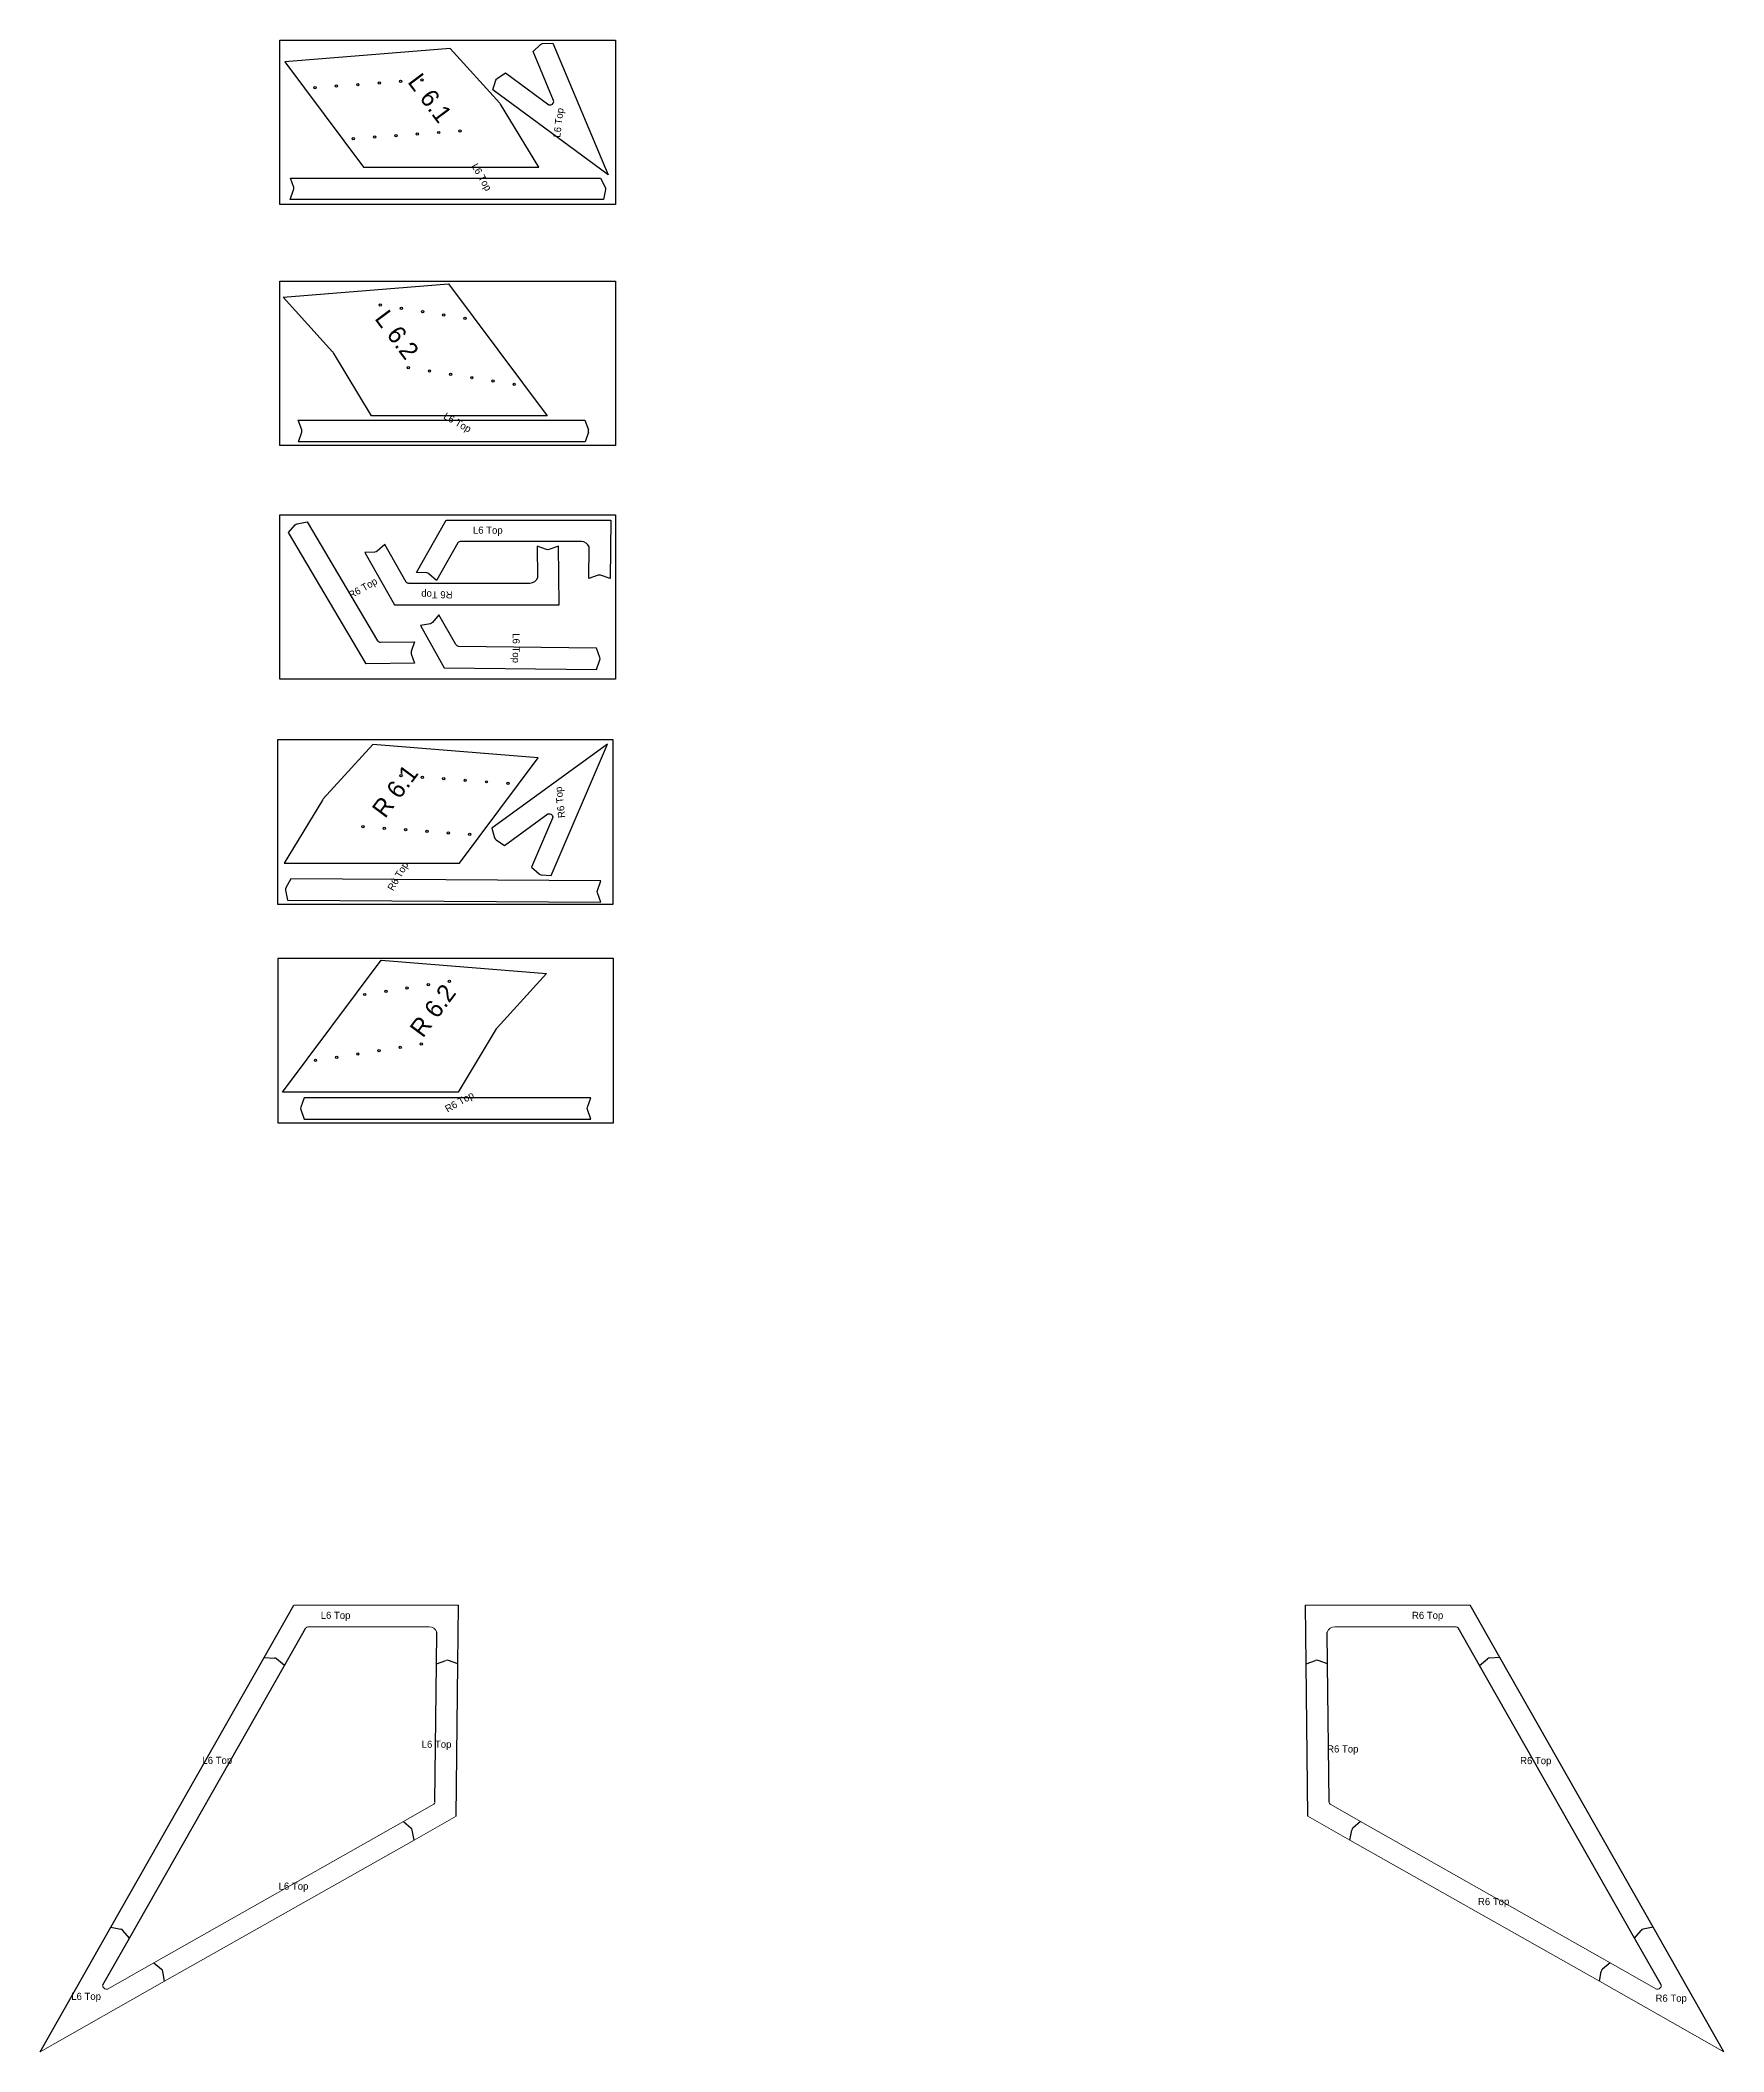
# Model space of a CAD drawing. Extents: x -22 to 450, y -186 to 377.
import ezdxf

# ---------------------------------------------------------------- set-up
doc = ezdxf.new("R2010")
doc.units = 0
doc.header["$MEASUREMENT"] = 0
doc.layers.get('0').update_dxf_attribs({"linetype": 'CONTINUOUS'})
for name, color, linetype in [('ANNOTATION', 7, 'CONTINUOUS'), ('DRILLING', 3, 'CONTINUOUS'), ('LAYOUT', 10, 'CONTINUOUS')]:
    doc.layers.add(name, color=color, linetype=linetype)

# ---------------------------------------------------------------- blocks, each defined once
blk = doc.blocks.new('*U23')
at = {"layer": 'ANNOTATION'}
blk.add_text('L 6.1', height=5, rotation=301.8126, dxfattribs=at).set_placement((79.21, 368.55))
blk = doc.blocks.new('*U24')
at = {"layer": 'ANNOTATION'}
blk.add_text('L 6.2', height=5, rotation=301.7521, dxfattribs=at).set_placement((343.02, 376.67))
blk = doc.blocks.new('*U27')
at = {"layer": 'ANNOTATION'}
blk.add_text('R 6.1', height=5, dxfattribs=at).set_placement((310.21, 221.4))
blk = doc.blocks.new('*U28')
at = {"layer": 'ANNOTATION'}
blk.add_text('R 6.2', height=5, dxfattribs=at).set_placement((340.87, 250.75))

msp = doc.modelspace()

# ---------------------------------------------------------------- linework, layer by layer
for p, q in [((131.03, 270.69), (131.99, 268.03)), ((41.19, -75.75), (49.52, -61.11)), ((95.44, -77.5), (95.62, -61.11)), ((333.03, -77.5), (332.85, -61.11)), ((387.28, -75.75), (378.95, -61.11)), ((46.83, -77.98), (52.82, -67.44)), ((381.64, -77.98), (375.65, -67.44)), ((89.44, -77.5), (89.54, -68.62)), ((339.03, -77.5), (338.93, -68.62)), ((-1.75, -151.28), (41.19, -75.75)), ((3.45, -154.28), (46.83, -77.98)), ((41.19, -75.75), (44.05, -75.87)), ((46.83, -77.98), (44.67, -76.11)), ((89, -116.16), (89.44, -77.5)), ((89.44, -77.5), (92.1, -76.56)), ((95.44, -77.5), (92.77, -76.56)), ((94.96, -120.15), (95.44, -77.5)), ((333.03, -77.5), (335.7, -76.56)), ((333.51, -120.15), (333.03, -77.5)), ((339.03, -77.5), (336.37, -76.56)), ((339.47, -116.16), (339.03, -77.5)), ((381.64, -77.98), (383.8, -76.11)), ((425.02, -154.28), (381.64, -77.98)), ((387.28, -75.75), (384.42, -75.87)), ((430.22, -151.28), (387.28, -75.75)), ((80.16, -121.64), (82.31, -123.47)), ((348.31, -121.64), (346.16, -123.47)), ((83.16, -126.83), (82.64, -124.05)), ((345.31, -126.83), (345.83, -124.05)), ((-21.56, -186.12), (-1.75, -151.28)), ((-1.75, -151.28), (1.03, -151.8)), ((430.22, -151.28), (427.44, -151.8)), ((450.03, -186.12), (430.22, -151.28)), ((-4.01, -167.39), (3.45, -154.28)), ((3.45, -154.28), (1.61, -152.13)), ((425.02, -154.28), (426.86, -152.13)), ((432.48, -167.39), (425.02, -154.28)), ((10.28, -161.2), (12.43, -163.04)), ((418.19, -161.2), (416.04, -163.04)), ((13.28, -166.4), (12.76, -163.62)), ((415.19, -166.4), (415.71, -163.62))]:
    msp.add_line(p, q)
at = {"color": 7, "linetype": 'Continuous', "lineweight": 15}
for p, q in [((49.52, -61.11), (95.62, -61.11)), ((378.95, -61.11), (332.85, -61.11)), ((53.57, -67.11), (87.39, -67.11)), ((374.9, -67.11), (341.08, -67.11)), ((88.5, -116.91), (80.16, -121.64)), ((339.97, -116.91), (348.31, -121.64)), ((80.16, -121.64), (10.28, -161.2)), ((94.96, -120.15), (83.16, -126.83)), ((333.51, -120.15), (345.31, -126.83)), ((348.31, -121.64), (418.19, -161.2)), ((83.16, -126.83), (13.28, -166.4)), ((345.31, -126.83), (415.19, -166.4)), ((10.28, -161.2), (-2.7, -168.55)), ((418.19, -161.2), (431.17, -168.55)), ((13.28, -166.4), (-21.56, -186.12)), ((415.19, -166.4), (450.03, -186.12))]:
    msp.add_line(p, q, dxfattribs=at)
for points in [[(68.95, 341.54), (118.08, 341.54), (107.39, 359.18, 0.048362), (107.16, 359.49), (93.27, 374.75), (46.92, 371.02)], [(118.55, 375.88, -0.171566), (119.17, 376.15), (121.99, 376.33), (137.49, 339.42), (105.21, 363.18), (106.05, 365.89, -0.171569), (106.45, 366.42), (108.8, 367.99), (120.95, 359.05, 0.587278), (122.25, 360.21), (116.48, 373.96)], [(49.43, 335.19, 0.171569), (49.44, 335.85), (48.51, 338.53), (135.39, 338.53), (136.71, 335.99, -0.169765), (136.8, 335.33), (136.25, 332.53), (48.47, 332.53)], [(92.81, 308.88), (120.41, 271.95), (71.27, 271.95), (60.58, 289.59, 0.048362), (60.35, 289.9), (46.46, 305.16)], [(83.3, 202.66), (69.74, 202.54), (48, 239.23), (49.84, 241.38, -0.171561), (50.42, 241.72), (53.2, 242.24), (72.9, 208.98, 0.238739), (73.71, 208.58), (83.3, 208.66), (82.36, 205.99, 0.171566), (82.36, 205.32)], [(87.3, 227.74, 0.169765), (86.69, 227.98), (83.83, 228.1), (92.16, 242.74), (138.26, 242.74), (138.07, 226.35), (135.4, 227.29, 0.171561), (134.74, 227.29), (132.07, 226.35), (132.17, 235.23, 0.316566), (130.02, 236.74), (96.2, 236.74, 0.212443), (95.46, 236.41), (89.47, 225.87)], [(72.83, 234.02, -0.169765), (72.21, 233.78), (69.35, 233.67), (77.68, 219.03), (123.78, 219.03), (123.6, 235.42), (120.93, 234.48, -0.171561), (120.26, 234.48), (117.6, 235.42), (117.7, 226.54, -0.316566), (115.55, 225.03), (81.73, 225.03, -0.212443), (80.98, 225.36), (74.99, 235.89)], [(84.95, 213.21), (91.63, 201.41), (134.28, 200.93), (135.22, 203.6, 0.171561), (135.22, 204.27), (134.28, 206.93), (95.62, 207.37, -0.238739), (94.87, 207.87), (90.14, 216.21), (88.31, 214.06, -0.171566), (87.73, 213.73)], [(57.49, 164.36), (46.8, 146.72), (95.93, 146.72), (117.96, 176.21), (71.61, 179.93), (57.72, 164.67, 0.048362)], [(118.16, 143.67, 0.171566), (118.77, 143.41), (121.59, 143.2), (137.35, 180.01), (104.9, 156.46), (105.72, 153.76, 0.171569), (106.12, 153.22), (108.46, 151.63), (120.67, 160.49, -0.587278), (121.96, 159.32), (116.09, 145.61)], [(134.55, 138.4, -0.171569), (134.55, 139.07), (135.49, 141.74), (48.61, 142.31), (47.28, 139.78, 0.169765), (47.19, 139.12), (47.72, 136.31), (135.49, 135.74)], [(106.17, 100.26), (95.47, 82.61), (46.34, 82.61), (73.93, 119.55), (120.28, 115.82), (106.4, 100.56, 0.048362)], [(132.72, 81.02), (52.41, 81.02), (51.45, 78.36, 0.171566), (51.44, 77.69), (52.36, 75.02), (132.66, 75.02), (131.74, 77.69, -0.171566), (131.75, 78.36)]]:
    msp.add_lwpolyline(points, format="xyb", close=True)
msp.add_lwpolyline([(132, 267.36), (131.08, 264.69), (50.77, 264.69), (51.69, 267.36, 0.171566), (51.69, 268.03), (50.72, 270.69), (131.03, 270.69)], format="xyb")
for centre, start, end in [((131.05, 267.69), 341.0103, 19.9514), ((44.01, -76.87), 49.1952, 87.7349), ((92.44, -77.5), 70.5301, 109.4699), ((336.03, -77.5), 70.5301, 109.4699), ((384.46, -76.87), 92.2651, 130.8048), ((81.66, -124.23), 10.5295, 49.4705), ((346.81, -124.23), 130.5295, 169.4705), ((0.85, -152.78), 40.5292, 79.4708), ((427.62, -152.78), 100.5292, 139.4708), ((11.78, -163.8), 10.5295, 49.4705), ((416.69, -163.8), 130.5295, 169.4705)]:
    msp.add_arc(centre, 1, start, end)
for centre, radius, start, end in [((53.57, -68.11), 1, 90, 137.9752), ((87.39, -69.39), 2.28, 19.7359, 90), ((341.08, -69.39), 2.28, 90, 160.2641), ((374.9, -68.11), 1, 42.0248, 90), ((88.01, -116.04), 1, 299.5192, 353.2287), ((340.46, -116.04), 1, 186.7713, 240.4808), ((-3.03, -167.61), 1, 167.5872, 289.2864), ((431.5, -167.61), 1, 250.7136, 12.4128)]:
    msp.add_arc(centre, radius, start, end, dxfattribs=at)
at = {"layer": 'DRILLING'}
for centre, radius in [((85.36, 366), 0.322), ((55.44, 363.84), 0.322), ((61.42, 364.27), 0.322), ((67.41, 364.7), 0.322), ((73.39, 365.13), 0.322), ((79.38, 365.56), 0.322), ((66.12, 349.55), 0.322), ((72.1, 349.98), 0.322), ((78.09, 350.41), 0.322), ((84.07, 350.84), 0.322), ((90.06, 351.27), 0.322), ((96.04, 351.7), 0.322), ((73.68, 302.94), 0.323), ((79.61, 302.02), 0.323), ((85.54, 301.09), 0.323), ((91.47, 300.17), 0.323), ((97.4, 299.24), 0.323), ((81.55, 285.4), 0.323), ((87.48, 284.48), 0.323), ((93.41, 283.55), 0.323), ((99.34, 282.62), 0.323), ((105.27, 281.7), 0.323), ((111.2, 280.77), 0.323), ((79.51, 171.18), 0.323), ((85.5, 170.75), 0.323), ((91.48, 170.32), 0.323), ((97.47, 169.89), 0.323), ((103.45, 169.46), 0.323), ((109.44, 169.03), 0.323), ((68.84, 156.89), 0.323), ((74.82, 156.46), 0.323), ((80.8, 156.03), 0.323), ((86.79, 155.59), 0.323), ((92.77, 155.16), 0.323), ((98.76, 154.73), 0.323), ((87.14, 112.68), 0.323), ((93.06, 113.61), 0.323), ((69.35, 109.91), 0.323), ((75.28, 110.83), 0.323), ((81.21, 111.76), 0.323), ((85.19, 96.07), 0.323), ((55.55, 91.44), 0.323), ((61.48, 92.36), 0.323), ((67.41, 93.29), 0.323), ((73.34, 94.22), 0.323), ((79.27, 95.14), 0.323)]:
    msp.add_circle(centre, radius, dxfattribs=at)
at = {"layer": 'LAYOUT'}
for points in [[(139.57, 377.11), (139.57, 331.11), (45.57, 331.11), (45.57, 377.11)], [(139.57, 309.61), (139.57, 263.61), (45.57, 263.61), (45.57, 309.61)], [(139.57, 244.18), (139.57, 198.18), (45.57, 198.18), (45.57, 244.18)], [(44.9, 181.25), (44.9, 135.25), (138.9, 135.25), (138.9, 181.25)], [(45.01, 119.97), (45.01, 73.97), (139.01, 73.97), (139.01, 119.97)]]:
    msp.add_lwpolyline(points, close=True, dxfattribs=at)

# ---------------------------------------------------------------- block references
for name, p, rotation in [('*U23', (34.07, -8.61), 4.952108243909259), ('*U24', (-236.87, -106.05), 5.012589531258014), ('*U27', (66.74, -222.02), 53.23532584436644), ('*U28', (82.48, -325.62), 53.23532584436623)]:
    msp.add_blockref(name, p, dxfattribs=dict(rotation=rotation))

# ---------------------------------------------------------------- texts
at = {"layer": 'ANNOTATION', "char_height": 2}
for s, insert, attachment_point, rotation in [('L6 Top', (122.11, 349.99), 1, 83.2586), ('L6 Top', (100.93, 342.9), 1, 299.6226), ('L6 Top', (92.19, 273.01), 1, 330.4808), ('R6 Top', (72.1, 226.79), 3, 30), ('R6 Top', (85.17, 220.84), 3, 180), ('L6 Top', (112.76, 211.07), 1, 270), ('R6 Top', (122.57, 167.95), 3, 96.3438), ('R6 Top', (79.96, 147.36), 3, 60), ('R6 Top', (99.19, 82.89), 3, 29.5192)]:
    msp.add_mtext_dynamic_manual_height_columns(s, width=17.0218, gutter_width=1, heights=[0], dxfattribs=dict(at, insert=insert, attachment_point=attachment_point, rotation=rotation))
for s, insert, attachment_point in [('L6 Top', (99.65, 240.93), 1), ('L6 Top', (57.01, -62.92), 1), ('R6 Top', (371.46, -62.92), 3), ('L6 Top', (85.3, -99.02), 1), ('R6 Top', (347.69, -100.33), 3), ('L6 Top', (23.88, -103.53), 1), ('R6 Top', (401.75, -103.59), 3), ('L6 Top', (45.22, -138.75), 1), ('R6 Top', (389.95, -143.06), 3), ('L6 Top', (-12.87, -169.61), 1), ('R6 Top', (439.68, -170.11), 3)]:
    msp.add_mtext_dynamic_manual_height_columns(s, width=17.0218, gutter_width=1, heights=[0], dxfattribs=dict(at, insert=insert, attachment_point=attachment_point))

doc.saveas('drawing.dxf')
